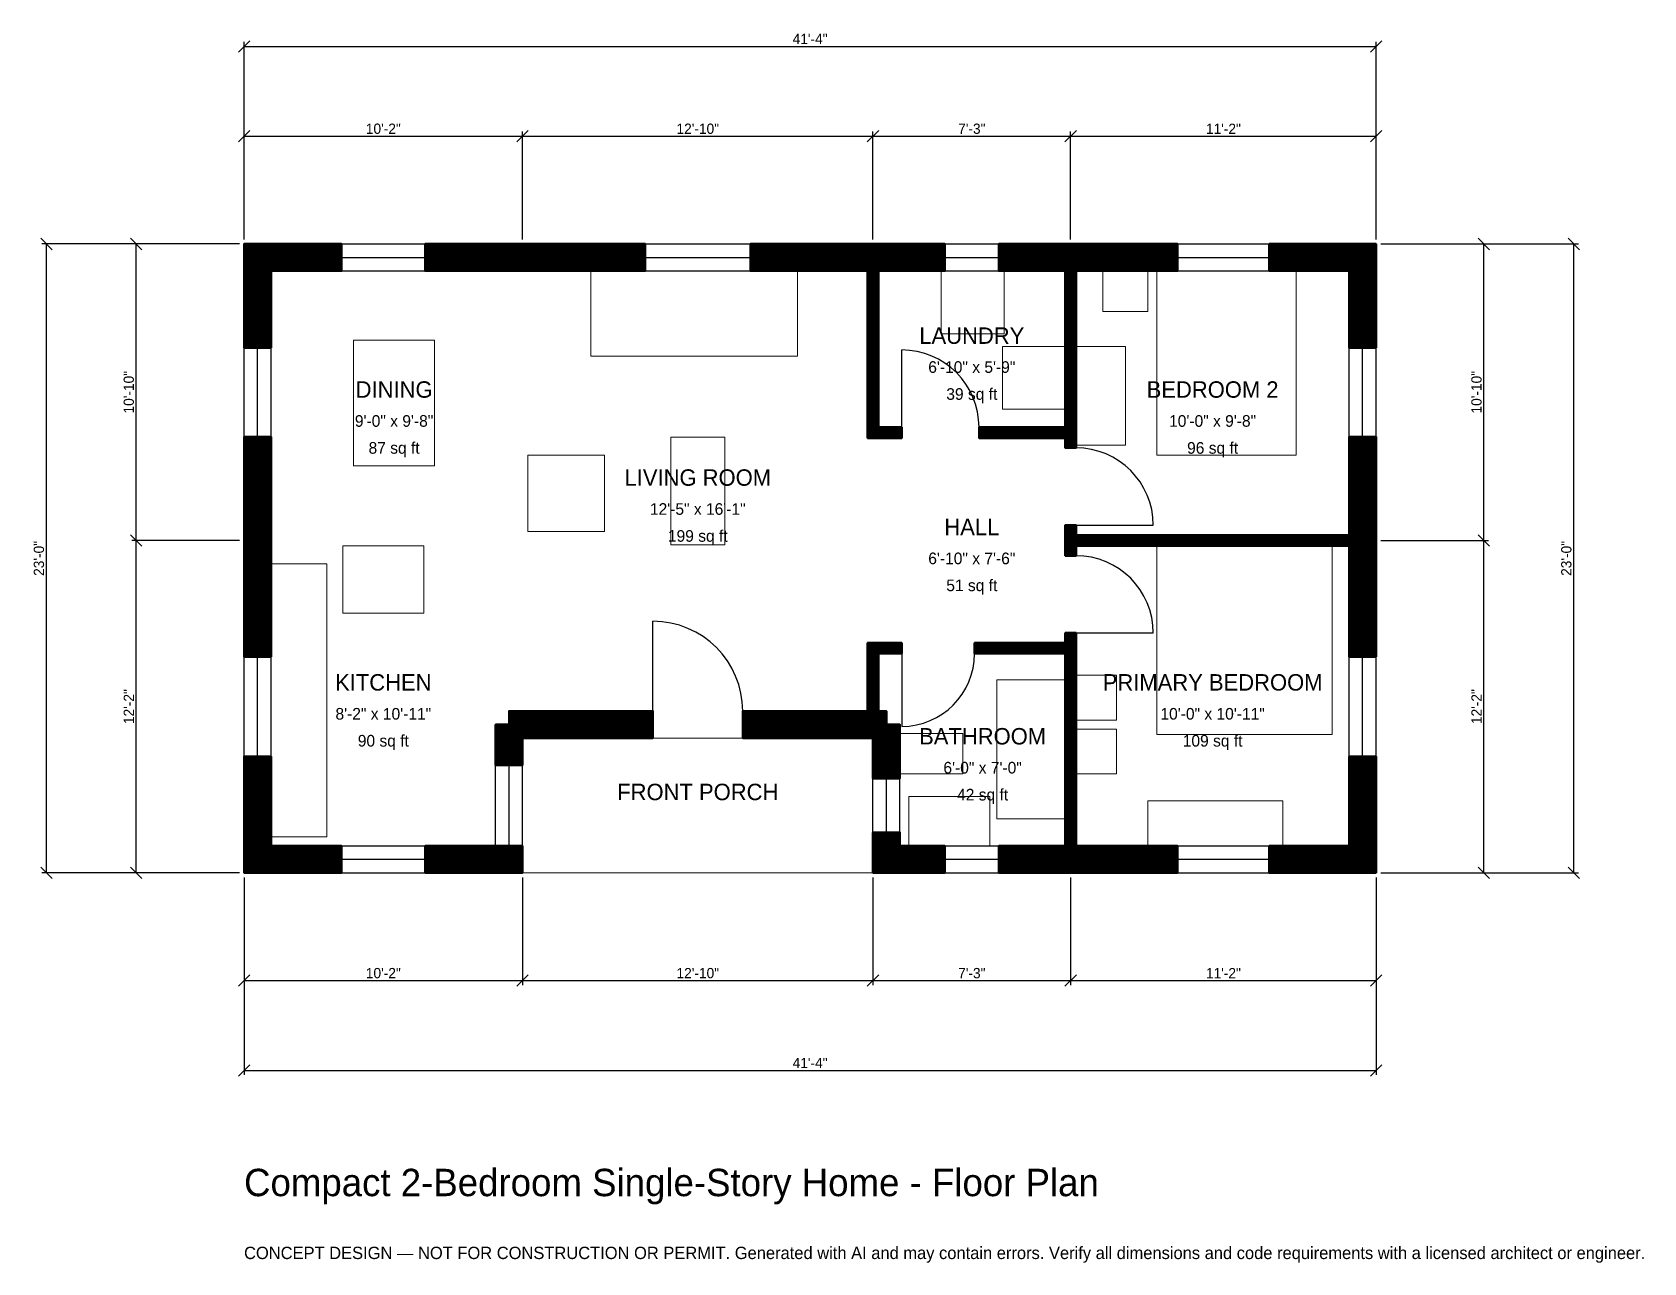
# Model space of a CAD drawing. Header units: inches. Extents: x -93 to 613, y -171 to 368.
import ezdxf
from ezdxf.enums import TextEntityAlignment as Align

# ---------------------------------------------------------------- set-up
doc = ezdxf.new("R2010")
doc.units = ezdxf.units.IN
doc.header["$MEASUREMENT"] = 0
doc.linetypes.add('DASHED', pattern=[0.6, 0.5, -0.1])
for name, color, linetype, lineweight in [('A-ANNO-DIMS', 1, 'Continuous', 13), ('A-ANNO-TEXT', 7, 'Continuous', 18), ('A-AREA-IDEN', 7, 'Continuous', 18), ('A-DOOR', 2, 'Continuous', 25), ('A-FLOR-FIXT', 9, 'Continuous', 13), ('A-FURN', 9, 'Continuous', 13), ('A-GLAZ', 4, 'Continuous', 25), ('A-SITE-PAVE', 8, 'Continuous', 13), ('A-WALL', 7, 'Continuous', 50), ('A-WALL-PATT', 8, 'Continuous', 13)]:
    doc.layers.add(name, color=color, linetype=linetype, lineweight=lineweight)
doc.dimstyles.new('PLAN', dxfattribs={"dimtxt": 4.5, "dimasz": 3, "dimexe": 2, "dimexo": 2, "dimgap": 1, "dimtad": 1, "dimdec": 0, "dimlunit": 4, "dimtsz": 2.5, "dimcen": 2.5, "dimclrd": 1, "dimclre": 1, "dimazin": 3, "dimtfac": 1, "dimtmove": 0, "dimatfit": 3})

msp = doc.modelspace()

# ---------------------------------------------------------------- hatches: boundary and pattern name
at = {"layer": 'A-WALL-PATT'}
h = msp.add_hatch(dxfattribs=at)
h.set_pattern_fill('ANSI31', color=8, scale=0.8)
h.paths.add_polyline_path([(0, 191.1417), (11.811, 191.1417), (11.811, 151.5748), (11.811, 139.7638), (11.811, 94.685), (0, 94.685), (0, 139.7638), (0, 151.5748), (0, 191.1417)])
h.paths.add_polyline_path([(0, 263.7795), (0, 263.7795), (0, 275.5906), (0, 275.5906), (0, 275.5906), (11.811, 275.5906), (11.811, 275.5906), (42.7165, 275.5906), (42.7165, 263.7795), (11.811, 263.7795), (11.811, 230.1181), (0, 230.1181), (0, 263.7795)])
h.paths.add_polyline_path([(116.1417, 275.5906), (127.9528, 275.5906), (175.7874, 275.5906), (175.7874, 263.7795), (127.9528, 263.7795), (116.1417, 263.7795), (79.3307, 263.7795), (79.3307, 275.5906), (116.1417, 275.5906)])
h.paths.add_polyline_path([(269.685, 275.5906), (273.2283, 275.5906), (273.2283, 275.5906), (277.9528, 275.5906), (277.9528, 275.5906), (281.4961, 275.5906), (307.0866, 275.5906), (307.0866, 263.7795), (281.4961, 263.7795), (277.9528, 263.7795), (277.9528, 195.2756), (288.189, 195.2756), (288.189, 190.5512), (277.9528, 190.5512), (273.2283, 190.5512), (273.2283, 195.2756), (273.2283, 263.7795), (269.685, 263.7795), (221.8504, 263.7795), (221.8504, 275.5906), (269.685, 275.5906)])
h.paths.add_polyline_path([(356.2992, 275.5906), (359.8425, 275.5906), (359.8425, 275.5906), (364.5669, 275.5906), (364.5669, 275.5906), (368.1102, 275.5906), (409.0551, 275.5906), (409.0551, 263.7795), (368.1102, 263.7795), (364.5669, 263.7795), (364.5669, 195.2756), (364.5669, 190.5512), (364.5669, 186.2205), (359.8425, 186.2205), (359.8425, 190.5512), (322.0472, 190.5512), (322.0472, 195.2756), (359.8425, 195.2756), (359.8425, 263.7795), (356.2992, 263.7795), (330.7087, 263.7795), (330.7087, 275.5906), (356.2992, 275.5906)])
h.paths.add_polyline_path([(484.252, 275.5906), (484.252, 275.5906), (496.063, 275.5906), (496.063, 275.5906), (496.063, 275.5906), (496.063, 263.7795), (496.063, 263.7795), (496.063, 230.1181), (484.252, 230.1181), (484.252, 263.7795), (449.2126, 263.7795), (449.2126, 275.5906), (484.252, 275.5906)])
h.paths.add_polyline_path([(496.063, 151.5748), (496.063, 148.0315), (496.063, 148.0315), (496.063, 143.3071), (496.063, 143.3071), (496.063, 139.7638), (496.063, 94.685), (484.252, 94.685), (484.252, 139.7638), (484.252, 143.3071), (364.5669, 143.3071), (364.5669, 138.9764), (359.8425, 138.9764), (359.8425, 143.3071), (359.8425, 148.0315), (359.8425, 152.3622), (364.5669, 152.3622), (364.5669, 148.0315), (484.252, 148.0315), (484.252, 151.5748), (484.252, 191.1417), (496.063, 191.1417), (496.063, 151.5748)])
h.paths.add_polyline_path([(496.063, 11.811), (496.063, 11.811), (496.063, 0), (496.063, 0), (496.063, 0), (484.252, 0), (484.252, 0), (449.2126, 0), (449.2126, 11.811), (484.252, 11.811), (484.252, 50.9843), (496.063, 50.9843), (496.063, 11.811)])
h.paths.add_polyline_path([(368.1102, 0), (364.5669, 0), (364.5669, 0), (359.8425, 0), (359.8425, 0), (356.2992, 0), (330.7087, 0), (330.7087, 11.811), (356.2992, 11.811), (359.8425, 11.811), (359.8425, 96.063), (320.0787, 96.063), (320.0787, 100.7874), (359.8425, 100.7874), (359.8425, 105.1181), (364.5669, 105.1181), (364.5669, 100.7874), (364.5669, 96.063), (364.5669, 11.811), (368.1102, 11.811), (409.0551, 11.811), (409.0551, 0), (368.1102, 0)])
h.paths.add_polyline_path([(287.4016, 0), (287.4016, 0), (275.5906, 0), (275.5906, 0), (275.5905, 0), (275.5905, 11.811), (275.5906, 11.811), (275.5906, 17.7165), (287.4016, 17.7165), (287.4016, 11.811), (307.0866, 11.811), (307.0866, 0), (287.4016, 0)])
h.paths.add_polyline_path([(275.5906, 56.6929), (275.5905, 56.6929), (275.5905, 59.0551), (273.2283, 59.0551), (273.2283, 59.0551), (218.5039, 59.0551), (218.5039, 70.8661), (273.2283, 70.8661), (273.2283, 96.063), (273.2283, 100.7874), (277.9528, 100.7874), (288.189, 100.7874), (288.189, 96.063), (277.9528, 96.063), (277.9528, 70.8661), (281.4961, 70.8661), (281.4961, 64.9606), (287.4016, 64.9606), (287.4016, 41.3386), (275.5906, 41.3386), (275.5906, 56.6929)])
h.paths.add_polyline_path([(122.0472, 59.0551), (122.0472, 47.2441), (110.2362, 47.2441), (110.2362, 64.9606), (116.1417, 64.9606), (116.1417, 70.8661), (179.1339, 70.8661), (179.1339, 59.0551), (122.0472, 59.0551)])
h.paths.add_polyline_path([(122.0473, 11.811), (122.0473, 0), (122.0472, 0), (122.0472, 0), (110.2362, 0), (110.2362, 0), (79.3307, 0), (79.3307, 11.811), (109.8425, 11.811), (110.2362, 11.811), (122.0472, 11.811), (122.0473, 11.811)])
h.paths.add_polyline_path([(11.811, 0), (11.811, 0), (0, 0), (0, 0), (0, 0), (0, 11.811), (0, 11.811), (0, 50.9843), (11.811, 50.9843), (11.811, 11.811), (42.7165, 11.811), (42.7165, 0), (11.811, 0)])

# ---------------------------------------------------------------- linework, layer by layer
at = {"layer": 'A-DOOR'}
for p, q in [((288.189, 195.2756), (288.189, 229.1339)), ((364.5669, 152.3622), (398.4252, 152.3622)), ((179.1339, 70.8661), (179.1339, 110.2362)), ((364.5669, 105.1181), (398.4252, 105.1181)), ((288.189, 96.063), (288.189, 64.1732))]:
    msp.add_line(p, q, dxfattribs=at)
for centre, radius, start, end in [((288.189, 195.2756), 33.8583, 0, 90), ((364.5669, 152.3622), 33.8583, 0, 90), ((364.5669, 105.1181), 33.8583, 0, 90), ((179.1339, 70.8661), 39.3701, 0, 90), ((288.189, 96.063), 31.8898, 270, 360)]:
    msp.add_arc(centre, radius, start, end, dxfattribs=at)
at = {"layer": 'A-FLOR-FIXT'}
for points in [[(11.811, 15.748), (36.2205, 15.748), (36.2205, 135.4331), (11.811, 135.4331)], [(329.9213, 23.622), (359.8425, 23.622), (359.8425, 84.6457), (329.9213, 84.6457)], [(287.4016, 43.3071), (314.9606, 43.3071), (314.9606, 61.0236), (287.4016, 61.0236)], [(291.3386, 11.811), (326.7717, 11.811), (326.7717, 33.4646), (291.3386, 33.4646)]]:
    msp.add_lwpolyline(points, close=True, dxfattribs=at)
at = {"layer": 'A-FURN'}
for points in [[(151.9685, 226.378), (242.5197, 226.378), (242.5197, 263.7795), (151.9685, 263.7795)], [(305.5118, 236.2205), (333.0709, 236.2205), (333.0709, 263.7795), (305.5118, 263.7795)], [(376.378, 246.063), (396.063, 246.063), (396.063, 263.7795), (376.378, 263.7795)], [(400, 183.0709), (461.0236, 183.0709), (461.0236, 263.7795), (400, 263.7795)], [(48.0315, 178.3465), (83.4646, 178.3465), (83.4646, 233.4646), (48.0315, 233.4646)], [(332.2835, 203.1496), (359.8425, 203.1496), (359.8425, 230.7087), (332.2835, 230.7087)], [(364.5669, 187.4016), (386.2205, 187.4016), (386.2205, 230.7087), (364.5669, 230.7087)], [(187.0079, 143.7008), (210.6299, 143.7008), (210.6299, 190.9449), (187.0079, 190.9449)], [(124.4094, 149.6063), (157.874, 149.6063), (157.874, 183.0709), (124.4094, 183.0709)], [(43.3071, 113.7795), (78.7402, 113.7795), (78.7402, 143.3071), (43.3071, 143.3071)], [(400, 60.6299), (476.7717, 60.6299), (476.7717, 143.3071), (400, 143.3071)], [(364.5669, 66.9291), (382.2835, 66.9291), (382.2835, 86.6142), (364.5669, 86.6142)], [(364.5669, 43.3071), (382.2835, 43.3071), (382.2835, 62.9921), (364.5669, 62.9921)], [(396.063, 11.811), (455.1181, 11.811), (455.1181, 31.4961), (396.063, 31.4961)]]:
    msp.add_lwpolyline(points, close=True, dxfattribs=at)
at = {"layer": 'A-GLAZ'}
for p, q in [((42.7165, 275.5906), (79.3307, 275.5906)), ((175.7874, 275.5906), (221.8504, 275.5906)), ((307.0866, 275.5906), (330.7087, 275.5906)), ((409.0551, 275.5906), (449.2126, 275.5906)), ((42.7165, 269.685), (79.3307, 269.685)), ((175.7874, 269.685), (221.8504, 269.685)), ((307.0866, 269.685), (330.7087, 269.685)), ((409.0551, 269.685), (449.2126, 269.685)), ((42.7165, 263.7795), (79.3307, 263.7795)), ((175.7874, 263.7795), (221.8504, 263.7795)), ((307.0866, 263.7795), (330.7087, 263.7795)), ((409.0551, 263.7795), (449.2126, 263.7795)), ((0, 191.1417), (0, 230.1181)), ((5.9055, 191.1417), (5.9055, 230.1181)), ((11.811, 191.1417), (11.811, 230.1181)), ((484.252, 191.1417), (484.252, 230.1181)), ((490.1575, 191.1417), (490.1575, 230.1181)), ((496.063, 191.1417), (496.063, 230.1181)), ((0, 50.9843), (0, 94.685)), ((5.9055, 50.9843), (5.9055, 94.685)), ((11.811, 50.9843), (11.811, 94.685)), ((484.252, 50.9843), (484.252, 94.685)), ((490.1575, 50.9843), (490.1575, 94.685)), ((496.063, 50.9843), (496.063, 94.685)), ((110.2362, 11.811), (110.2362, 47.2441)), ((116.1417, 11.811), (116.1417, 47.2441)), ((122.0472, 11.811), (122.0472, 47.2441)), ((275.5906, 17.7165), (275.5906, 41.3386)), ((281.4961, 17.7165), (281.4961, 41.3386)), ((287.4016, 17.7165), (287.4016, 41.3386)), ((42.7165, 11.811), (79.3307, 11.811)), ((307.0866, 11.811), (330.7087, 11.811)), ((409.0551, 11.811), (449.2126, 11.811)), ((42.7165, 5.9055), (79.3307, 5.9055)), ((42.7165, 0), (79.3307, 0)), ((307.0866, 5.9055), (330.7087, 5.9055)), ((307.0866, 0), (330.7087, 0)), ((409.0551, 5.9055), (449.2126, 5.9055)), ((409.0551, 0), (449.2126, 0))]:
    msp.add_line(p, q, dxfattribs=at)
at = {"layer": 'A-SITE-PAVE', "linetype": 'DASHED'}
msp.add_lwpolyline([(122.0472, 0), (275.5906, 0), (275.5906, 59.0551), (122.0472, 59.0551)], close=True, dxfattribs=at)
at = {"layer": 'A-WALL'}
for points in [[(0, 263.7795), (0, 263.7795), (0, 275.5906), (0, 275.5906), (0, 275.5906), (11.811, 275.5906), (11.811, 275.5906), (42.7165, 275.5906), (42.7165, 263.7795), (11.811, 263.7795), (11.811, 230.1181), (0, 230.1181), (0, 263.7795)], [(116.1417, 275.5906), (127.9528, 275.5906), (175.7874, 275.5906), (175.7874, 263.7795), (127.9528, 263.7795), (116.1417, 263.7795), (79.3307, 263.7795), (79.3307, 275.5906), (116.1417, 275.5906)], [(269.685, 275.5906), (273.2283, 275.5906), (273.2283, 275.5906), (277.9528, 275.5906), (277.9528, 275.5906), (281.4961, 275.5906), (307.0866, 275.5906), (307.0866, 263.7795), (281.4961, 263.7795), (277.9528, 263.7795), (277.9528, 195.2756), (288.189, 195.2756), (288.189, 190.5512), (277.9528, 190.5512), (273.2283, 190.5512), (273.2283, 195.2756), (273.2283, 263.7795), (269.685, 263.7795), (221.8504, 263.7795), (221.8504, 275.5906), (269.685, 275.5906)], [(356.2992, 275.5906), (359.8425, 275.5906), (359.8425, 275.5906), (364.5669, 275.5906), (364.5669, 275.5906), (368.1102, 275.5906), (409.0551, 275.5906), (409.0551, 263.7795), (368.1102, 263.7795), (364.5669, 263.7795), (364.5669, 195.2756), (364.5669, 190.5512), (364.5669, 186.2205), (359.8425, 186.2205), (359.8425, 190.5512), (322.0472, 190.5512), (322.0472, 195.2756), (359.8425, 195.2756), (359.8425, 263.7795), (356.2992, 263.7795), (330.7087, 263.7795), (330.7087, 275.5906), (356.2992, 275.5906)], [(484.252, 275.5906), (484.252, 275.5906), (496.063, 275.5906), (496.063, 275.5906), (496.063, 275.5906), (496.063, 263.7795), (496.063, 263.7795), (496.063, 230.1181), (484.252, 230.1181), (484.252, 263.7795), (449.2126, 263.7795), (449.2126, 275.5906), (484.252, 275.5906)], [(0, 191.1417), (11.811, 191.1417), (11.811, 151.5748), (11.811, 139.7638), (11.811, 94.685), (0, 94.685), (0, 139.7638), (0, 151.5748), (0, 191.1417)], [(496.063, 151.5748), (496.063, 148.0315), (496.063, 148.0315), (496.063, 143.3071), (496.063, 143.3071), (496.063, 139.7638), (496.063, 94.685), (484.252, 94.685), (484.252, 139.7638), (484.252, 143.3071), (364.5669, 143.3071), (364.5669, 138.9764), (359.8425, 138.9764), (359.8425, 143.3071), (359.8425, 148.0315), (359.8425, 152.3622), (364.5669, 152.3622), (364.5669, 148.0315), (484.252, 148.0315), (484.252, 151.5748), (484.252, 191.1417), (496.063, 191.1417), (496.063, 151.5748)], [(275.5906, 56.6929), (275.5905, 56.6929), (275.5905, 59.0551), (273.2283, 59.0551), (273.2283, 59.0551), (218.5039, 59.0551), (218.5039, 70.8661), (273.2283, 70.8661), (273.2283, 96.063), (273.2283, 100.7874), (277.9528, 100.7874), (288.189, 100.7874), (288.189, 96.063), (277.9528, 96.063), (277.9528, 70.8661), (281.4961, 70.8661), (281.4961, 64.9606), (287.4016, 64.9606), (287.4016, 41.3386), (275.5906, 41.3386), (275.5906, 56.6929)], [(368.1102, 0), (364.5669, 0), (364.5669, 0), (359.8425, 0), (359.8425, 0), (356.2992, 0), (330.7087, 0), (330.7087, 11.811), (356.2992, 11.811), (359.8425, 11.811), (359.8425, 96.063), (320.0787, 96.063), (320.0787, 100.7874), (359.8425, 100.7874), (359.8425, 105.1181), (364.5669, 105.1181), (364.5669, 100.7874), (364.5669, 96.063), (364.5669, 11.811), (368.1102, 11.811), (409.0551, 11.811), (409.0551, 0), (368.1102, 0)], [(122.0472, 59.0551), (122.0472, 47.2441), (110.2362, 47.2441), (110.2362, 64.9606), (116.1417, 64.9606), (116.1417, 70.8661), (179.1339, 70.8661), (179.1339, 59.0551), (122.0472, 59.0551)], [(11.811, 0), (11.811, 0), (0, 0), (0, 0), (0, 0), (0, 11.811), (0, 11.811), (0, 50.9843), (11.811, 50.9843), (11.811, 11.811), (42.7165, 11.811), (42.7165, 0), (11.811, 0)], [(496.063, 11.811), (496.063, 11.811), (496.063, 0), (496.063, 0), (496.063, 0), (484.252, 0), (484.252, 0), (449.2126, 0), (449.2126, 11.811), (484.252, 11.811), (484.252, 50.9843), (496.063, 50.9843), (496.063, 11.811)], [(287.4016, 0), (287.4016, 0), (275.5906, 0), (275.5906, 0), (275.5905, 0), (275.5905, 11.811), (275.5906, 11.811), (275.5906, 17.7165), (287.4016, 17.7165), (287.4016, 11.811), (307.0866, 11.811), (307.0866, 0), (287.4016, 0)], [(122.0473, 11.811), (122.0473, 0), (122.0472, 0), (122.0472, 0), (110.2362, 0), (110.2362, 0), (79.3307, 0), (79.3307, 11.811), (109.8425, 11.811), (110.2362, 11.811), (122.0472, 11.811), (122.0473, 11.811)]]:
    msp.add_lwpolyline(points, close=True, dxfattribs=at)

# ---------------------------------------------------------------- texts
at = {"layer": 'A-ANNO-TEXT'}
for s, height, p in [('Compact 2-Bedroom Single-Story Home - Floor Plan', 12, (0, -141.7323)), ('CONCEPT DESIGN — NOT FOR CONSTRUCTION OR PERMIT. Generated with AI and may contain errors. Verify all dimensions and code requirements with a licensed architect or engineer.', 5.4, (0, -169.2913))]:
    msp.add_text(s, height=height, dxfattribs=at).set_placement(p)
at = {"layer": 'A-AREA-IDEN'}
for s, height, p in [('LAUNDRY', 7.2, (318.8976, 235.4331)), ('6\'-10" x 5\'-9"', 5.1, (318.8976, 221.6535)), ('DINING', 7.2, (65.748, 211.811)), ('39 sq ft', 5.1, (318.8976, 209.8425)), ('BEDROOM 2', 7.2, (424.4094, 211.811)), ('9\'-0" x 9\'-8"', 5.1, (65.748, 198.0315)), ('10\'-0" x 9\'-8"', 5.1, (424.4094, 198.0315)), ('87 sq ft', 5.1, (65.748, 186.2205)), ('96 sq ft', 5.1, (424.4094, 186.2205)), ('LIVING ROOM', 7.2, (198.8189, 173.2283)), ('12\'-5" x 16\'-1"', 5.1, (198.8189, 159.4488)), ('199 sq ft', 5.1, (198.8189, 147.6378)), ('HALL', 7.2, (318.8976, 151.5748)), ('6\'-10" x 7\'-6"', 5.1, (318.8976, 137.7953)), ('51 sq ft', 5.1, (318.8976, 125.9843)), ('KITCHEN', 7.2, (61.0236, 83.4646)), ('PRIMARY BEDROOM', 7.2, (424.4094, 83.4646)), ('8\'-2" x 10\'-11"', 5.1, (61.0236, 69.685)), ('10\'-0" x 10\'-11"', 5.1, (424.4094, 69.685)), ('90 sq ft', 5.1, (61.0236, 57.874)), ('BATHROOM', 7.2, (323.622, 59.8425)), ('109 sq ft', 5.1, (424.4094, 57.874)), ('6\'-0" x 7\'-0"', 5.1, (323.622, 46.063)), ('FRONT PORCH', 7.2, (198.8189, 35.4331)), ('42 sq ft', 5.1, (323.622, 34.252))]:
    msp.add_text(s, height=height, dxfattribs=at).set_placement(p, align=Align.MIDDLE_CENTER)

# ---------------------------------------------------------------- dimensions: what is measured, and where the dimension line sits
at = {"layer": 'A-ANNO-DIMS'}
for base, p1, p2, text in [((0, 362.2047), (0, 275.5906), (496.063, 275.5906), '41\'-4"'), ((0, 322.8346), (0, 275.5906), (122.0472, 275.5906), '10\'-2"'), ((122.0472, 322.8346), (122.0472, 275.5906), (275.5906, 275.5906), '12\'-10"'), ((275.5906, 322.8346), (275.5906, 275.5906), (362.2047, 275.5906), '7\'-3"'), ((362.2047, 322.8346), (362.2047, 275.5906), (496.063, 275.5906), '11\'-2"'), ((0, -47.2441), (0, 0), (122.0472, 0), '10\'-2"'), ((0, -86.6142), (0, 0), (496.063, 0), '41\'-4"'), ((122.0472, -47.2441), (122.0472, 0), (275.5906, 0), '12\'-10"'), ((275.5906, -47.2441), (275.5906, 0), (362.2047, 0), '7\'-3"'), ((362.2047, -47.2441), (362.2047, 0), (496.063, 0), '11\'-2"')]:
    msp.add_linear_dim(base=base, p1=p1, p2=p2, text=text, dimstyle='PLAN', dxfattribs=at).render()
for base, p1, p2, text in [((-86.6142, 0), (0, 0), (0, 275.5906), '23\'-0"'), ((-47.2441, 145.6693), (0, 145.6693), (0, 275.5906), '10\'-10"'), ((543.3071, 145.6693), (496.063, 145.6693), (496.063, 275.5906), '10\'-10"'), ((582.6772, 0), (496.063, 0), (496.063, 275.5906), '23\'-0"'), ((-47.2441, 0), (0, 0), (0, 145.6693), '12\'-2"'), ((543.3071, 0), (496.063, 0), (496.063, 145.6693), '12\'-2"')]:
    msp.add_linear_dim(base=base, p1=p1, p2=p2, angle=90, text=text, dimstyle='PLAN', dxfattribs=at).render()

doc.saveas('drawing.dxf')
